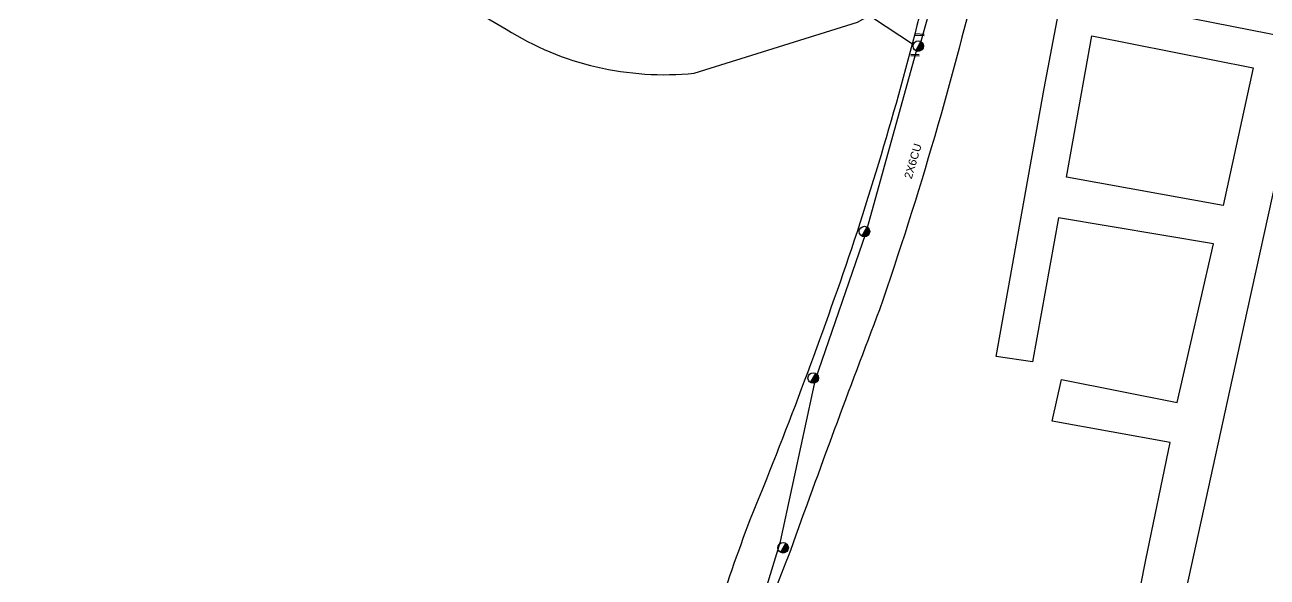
# Model space of a CAD drawing. Header units: millimetres. Extents: x 5010 to 7184, y -101 to 935.
# Drawn here: x 5357.2 to 5636.5, y 146.1 to 270.3 of the extents above; entities that cross this region are included whole.
import ezdxf
from ezdxf.enums import TextEntityAlignment as Align

# ---------------------------------------------------------------- set-up
doc = ezdxf.new("R2010")
doc.units = ezdxf.units.MM
doc.linetypes.add('DASHED', pattern=[19.05, 12.7, -6.35])
for name, color, linetype in [('Γυμνά εναέρια ΧΤ και ΦΟΠ (3Φ)   4x16+16AL', 7, 'Continuous'), ('Καλώδια ΧΤ   2x6AL', 7, 'DASHED'), ('Μηχανική τομή', 7, 'Continuous'), ('Στύλος ΦΜ', 7, 'Continuous'), ('Στύλος ΦΜ @ 1', 7, 'Continuous'), ('Υπόβαθρο ΔΕΗ', 7, 'Continuous')]:
    doc.layers.add(name, color=color, linetype=linetype)
doc.styles.get("Standard").update_dxf_attribs({"font": 'arial.ttf'})
doc.linetypes.add('SYN_LINE', pattern='A,0.5,-0.0001,["/\\/\\/\\/",Standard,S=0.1,R=0,X=0,Y=-0.05],-0.25', length=0.7501)

# ---------------------------------------------------------------- blocks, each defined once
blk = doc.blocks.new('ΥΠΑΡΧΩΝ ΤΣΙΜΕΝΤΕΝΙΟΣ ΣΤΥΛΟΣ')
at = {"layer": 'Στύλος ΦΜ'}
blk.add_hatch(color=256, dxfattribs=at).paths.add_polyline_path([(-1.29, -2.28, 0.574793), (2.62, 0, 0.268822), (1.3, 2.27)])
blk.add_line((-1.29, -2.28), (1.3, 2.27), dxfattribs=at)
blk.add_circle((0, 0), 2.62, dxfattribs=at)
at = {"layer": 'Στύλος ΦΜ', "flags": 4}
for tag, p in [('ΤΥΠΟΣ', (-4.91, 3.03)), ('ΑΡΙΘΜΟΣ', (-4.68, 8.05))]:
    blk.add_attdef(tag, p, '', height=4, dxfattribs=at)
blk = doc.blocks.new('ΜΗΧΑΝΙΚΗ ΤΟΜΗ')
at = {"layer": 'Μηχανική τομή', "ltscale": 40}
for p, q in [((-1.89, 0.78), (1.89, 0.78)), ((1.89, 0), (-1.89, 0))]:
    blk.add_line(p, q, dxfattribs=at)

msp = doc.modelspace()

# ---------------------------------------------------------------- linework, layer by layer
at = {"layer": 'Καλώδια ΧΤ   2x6AL', "color": 62, "linetype": 'SYN_LINE', "ltscale": 20}
msp.add_line((5568.04, 300.5), (5558.66, 266.53), dxfattribs=at)
at = {"layer": 'Καλώδια ΧΤ   2x6AL', "color": 151, "linetype": 'SYN_LINE', "ltscale": 30, "flags": 128}
msp.add_lwpolyline([(5501.7, 285.43), (5535.24, 280.25), (5556.97, 265.9)], dxfattribs=at)
at = {"layer": 'Καλώδια ΧΤ   2x6AL', "color": 62, "linetype": 'SYN_LINE', "ltscale": 20, "flags": 128}
for points in [[(5546.31, 223.38), (5557.79, 264.99)], [(5491.7, 34.43), (5501.84, 72.73), (5514.49, 112.99), (5527.1, 154.16), (5534.97, 190.57), (5546.31, 223.38)]]:
    msp.add_lwpolyline(points, dxfattribs=at)
at = {"layer": 'Υπόβαθρο ΔΕΗ', "flags": 128}
for points in [[(5040.17, 368.17), (5077.26, 393.84), (5086.71, 401.51, -0.130124), (5106.03, 408.89), (5247.18, 400.57, -0.110076), (5273.75, 391.2), (5376.01, 324.2), (5456.77, 274.33), (5465.37, 269.29, 0.165982), (5507.7, 259.43), (5544.39, 270.93), (5560.23, 279.87, -0.021018), (5542.41, 218.05, -0.014819), (5520.23, 159, 0.028235), (5505.78, 113.42, -0.000628), (5490.46, 65.87, 0.029886), (5477.22, 10.65), (5369.49, -51.75), (5352.63, -62.64), (5328.15, -79.21), (5310.68, -89.81)], [(5040.17, 368.17), (5077.26, 393.84), (5086.71, 401.51, -0.130124), (5106.03, 408.89), (5247.18, 400.57, -0.110076), (5273.75, 391.2), (5376.01, 324.2), (5456.77, 274.33), (5465.37, 269.29, 0.165982), (5507.7, 259.43), (5544.39, 270.93), (5560.23, 279.87, -0.021018), (5542.41, 218.05, -0.014819), (5520.23, 159, 0.028235), (5505.78, 113.42, -0.000628), (5490.46, 65.87, 0.029886), (5477.22, 10.65), (5369.49, -51.75), (5352.63, -62.64), (5328.15, -79.21), (5310.68, -89.81)], [(5608.4, 87.28), (5647.79, 109.71), (5713.6, 136.37), (5723.98, 186.32), (5731.94, 225.61), (5743.91, 280.99), (5752.39, 278.73), (5742.75, 234.6), (5778.84, 226.46), (5798.65, 294.2, 0.880566), (5797.56, 295.36, -0.134), (5757.45, 297.96, -0.029418), (5733.75, 306.99, 0.117626), (5700.05, 309.87, 0.039457), (5662.7, 303.6), (5601.62, 291.91), (5598.86, 275.94), (5645.41, 266.72), (5632.06, 206.13), (5618.33, 143.47), (5606.99, 88.25, 1.083374), (5608.4, 87.28, -0.030078)], [(5608.4, 87.28), (5647.79, 109.71), (5713.6, 136.37), (5723.98, 186.32), (5731.94, 225.61), (5743.91, 280.99), (5752.39, 278.73), (5742.75, 234.6), (5778.84, 226.46), (5798.65, 294.2, 0.880566), (5797.56, 295.36, -0.134), (5757.45, 297.96, -0.029418), (5733.75, 306.99, 0.117626), (5700.05, 309.87, 0.039457), (5662.7, 303.6), (5601.62, 291.91), (5598.86, 275.94), (5645.41, 266.72), (5632.06, 206.13), (5618.33, 143.47), (5606.99, 88.25, 1.083374), (5608.4, 87.28, -0.030078)], [(5490.64, 19.15), (5597.68, 81.35), (5596.74, 86.68), (5609.26, 150.02), (5614.71, 176.41), (5588.22, 181.19), (5590.28, 190.53), (5616.32, 185.38), (5624.48, 221.04), (5589.61, 226.92), (5583.8, 194.5), (5575.56, 195.75), (5586.36, 256.01), (5592.77, 289.58), (5572.25, 284.95, -0.024804), (5549.35, 206.22, 0.005729), (5529.33, 152.13, 0.038416), (5515.48, 108.33, -0.017722), (5503.41, 70.35, 0.03706), (5490.64, 19.15, 4.343855)], [(5490.64, 19.15), (5597.68, 81.35), (5596.74, 86.68), (5609.26, 150.02), (5614.71, 176.41), (5588.22, 181.19), (5590.28, 190.53), (5616.32, 185.38), (5624.48, 221.04), (5589.61, 226.92), (5583.8, 194.5), (5575.56, 195.75), (5586.36, 256.01), (5592.77, 289.58), (5572.25, 284.95, -0.024804), (5549.35, 206.22, 0.005729), (5529.33, 152.13, 0.038416), (5515.48, 108.33, -0.017722), (5503.41, 70.35, 0.03706), (5490.64, 19.15, 4.343855)]]:
    msp.add_lwpolyline(points, format="xyb", dxfattribs=at)
msp.add_lwpolyline([(5597.13, 267.81), (5633.41, 260.65), (5626.67, 229.67), (5591.4, 236.05)], close=True, dxfattribs=at)
msp.add_lwpolyline([(5597.13, 267.81), (5633.41, 260.65), (5626.67, 229.67), (5591.4, 236.05)], close=True, dxfattribs=at)

# ---------------------------------------------------------------- block references
at = {"layer": 'Μηχανική τομή', "xscale": 0.499999999999952, "yscale": 0.499999999999952, "zscale": 0.499999999999952, "rotation": 356.8820840265362}
for p in [(5558.43, 267.88), (5557.34, 263.28)]:
    msp.add_blockref('ΜΗΧΑΝΙΚΗ ΤΟΜΗ', p, dxfattribs=at)
at = {"layer": 'Στύλος ΦΜ @ 1', "ltscale": 40, "xscale": 0.4499999999998181, "yscale": 0.4499999999998181, "zscale": 0.4499999999998181}
for p in [(5558.08, 265.51), (5558.08, 265.51), (5545.97, 223.83), (5545.97, 223.83), (5534.45, 190.89), (5534.45, 190.89), (5527.69, 152.72), (5527.69, 152.72)]:
    msp.add_blockref('ΥΠΑΡΧΩΝ ΤΣΙΜΕΝΤΕΝΙΟΣ ΣΤΥΛΟΣ', p, dxfattribs=at)

# ---------------------------------------------------------------- texts
at = {"layer": 'Γυμνά εναέρια ΧΤ και ΦΟΠ (3Φ)   4x16+16AL'}
msp.add_text('2X6CU', height=1.8, rotation=73.617, dxfattribs=at).set_placement((5556.86, 239.66), align=Align.MIDDLE)

doc.saveas('drawing.dxf')
